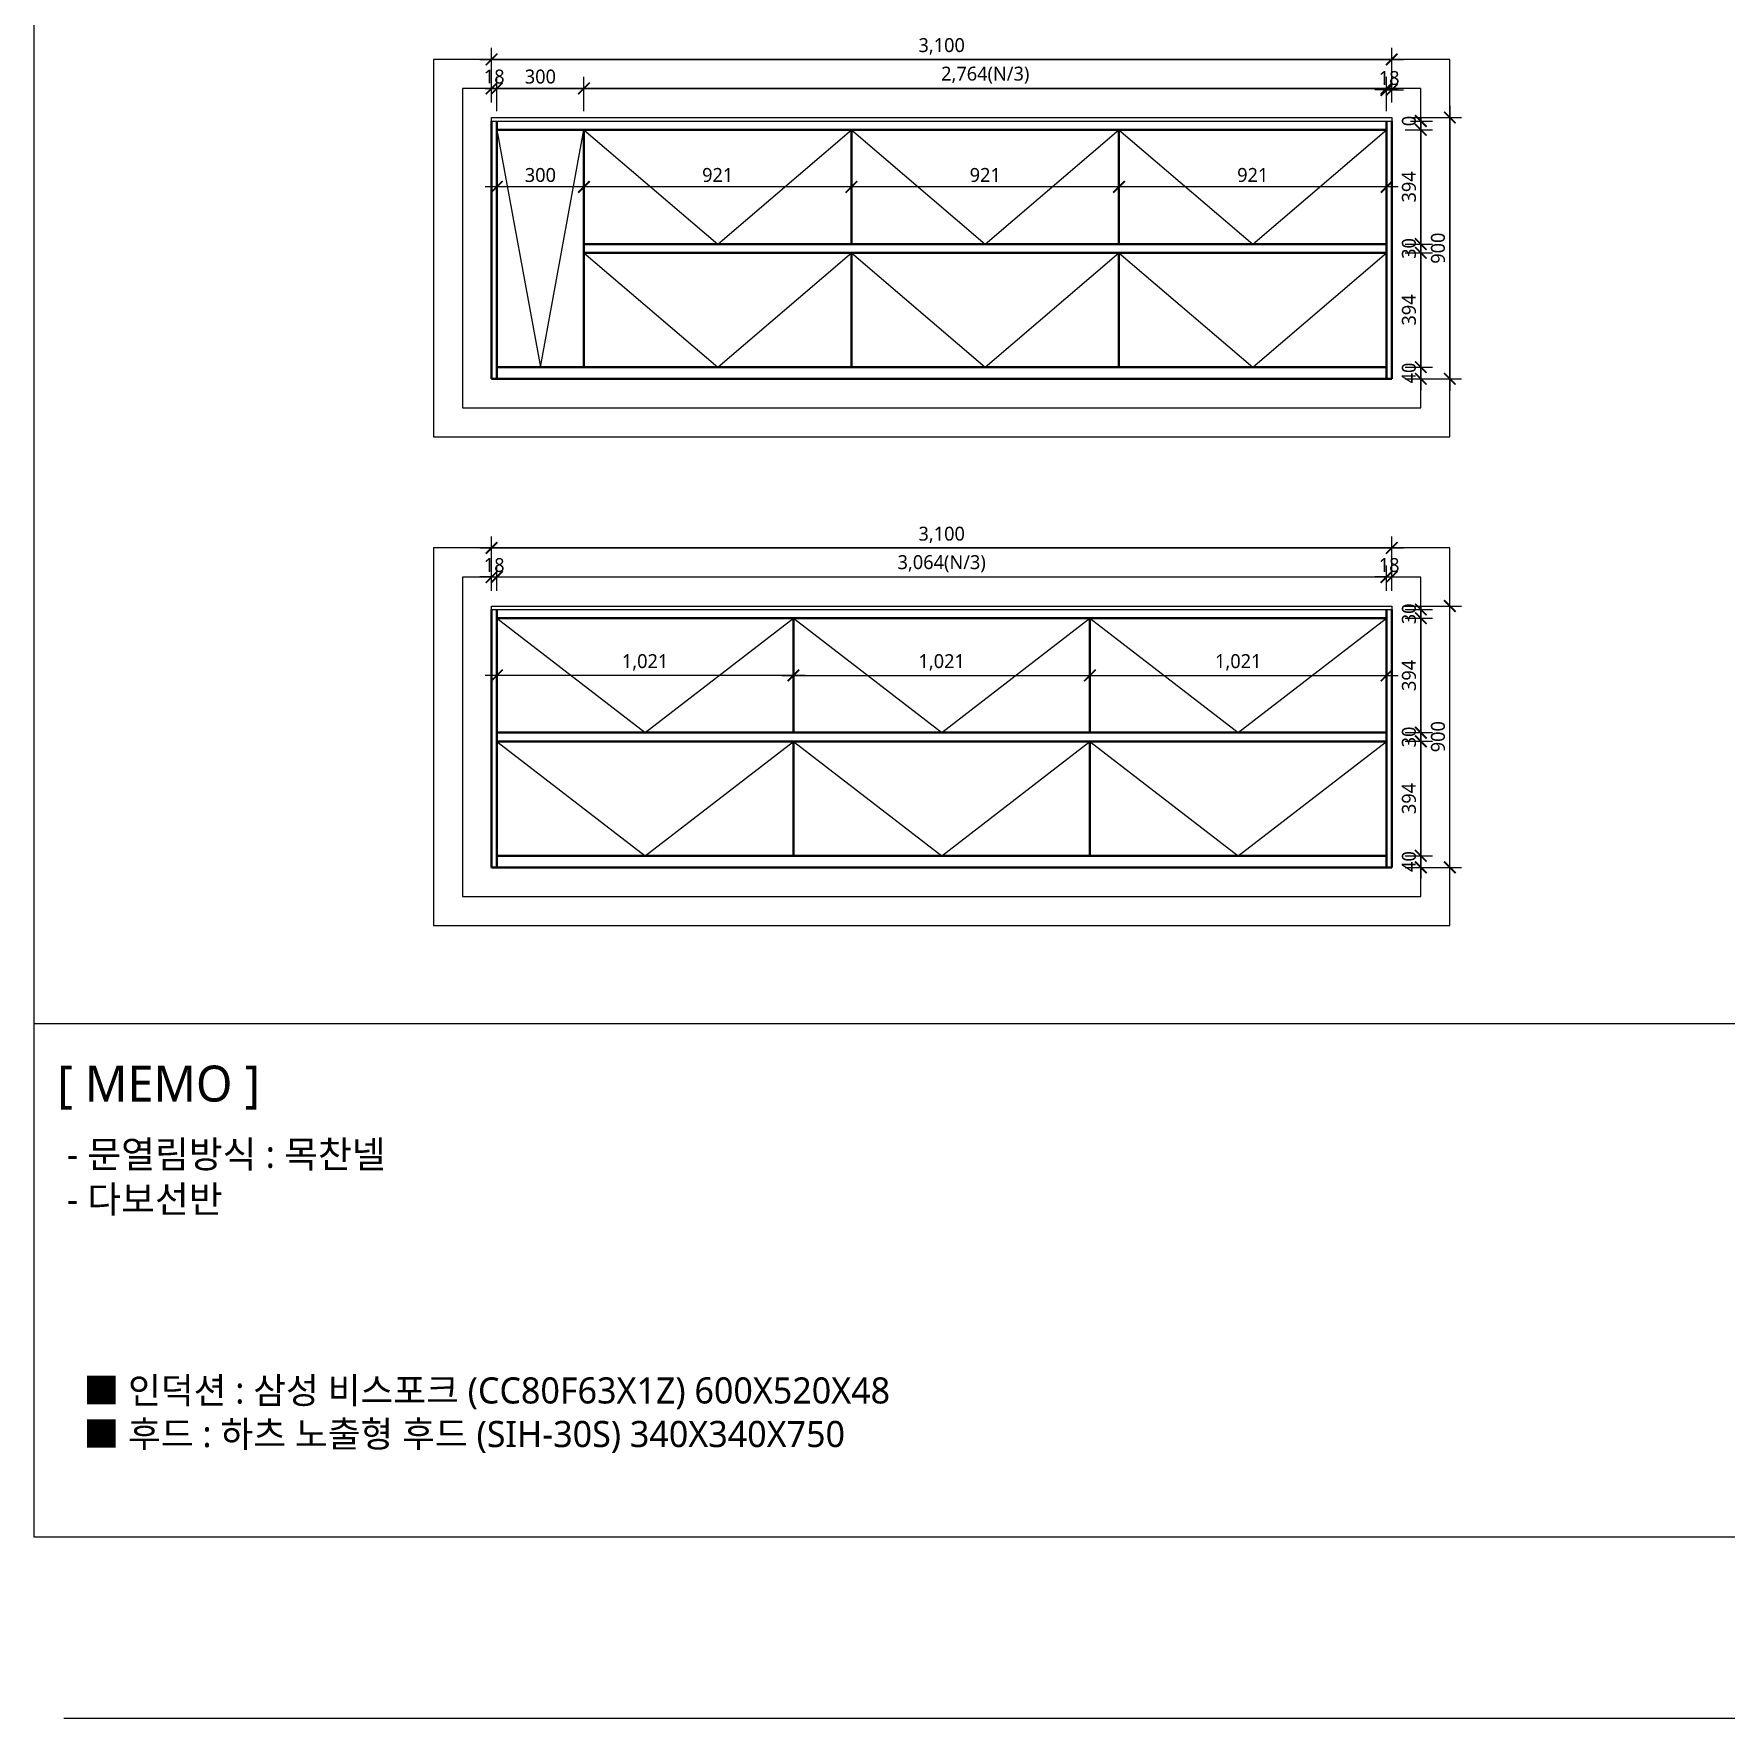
# Model space of a CAD drawing. Header units: millimetres. Extents: x 512 to 764439, y -71 to 559481.
# Drawn here: x 552886 to 558714, y 214692 to 220493 of the extents above; entities that cross this region are included whole.
import ezdxf

# ---------------------------------------------------------------- set-up
doc = ezdxf.new("R2010")
doc.units = ezdxf.units.MM
doc.header["$LTSCALE"] = 50
doc.linetypes.add('CENTER', pattern=[50.8, 31.75, -6.35, 6.35, -6.35])
doc.linetypes.add('DASHDOT', pattern=[1, 0.5, -0.25, 0, -0.25])
for name, color, linetype in [('#CENTER', 1, 'CENTER'), ('#FUR_제작', 6, 'Continuous'), ('#TEXT', 7, 'Continuous'), ('_R_F_WIN', 4, 'Continuous')]:
    doc.layers.add(name, color=color, linetype=linetype)
doc.layers.add('#Fur', color=6, linetype='Continuous', lineweight=40)
doc.styles.add('맑은 고딕', font='malgun.ttf')
doc.styles.add('맑은고딕', font='malgun.ttf')
doc.dimstyles.new('DIM-120', dxfattribs={"dimscale": 120, "dimtxt": 0.6, "dimasz": 0.8, "dimexe": 0.8, "dimexo": 0.8, "dimgap": 0.2, "dimtad": 1, "dimdec": 0, "dimlunit": 6, "dimtxsty": '맑은고딕', "dimblk": 'ARCHTICK', "dimcen": 1, "dimdle": 0.8, "dimclrd": 5, "dimclre": 5, "dimclrt": 4, "dimadec": 0, "dimazin": 0, "dimtfac": 1, "dimtdec": 0, "dimtix": 1, "dimtmove": 2, "dimatfit": 3, "dimldrblk": 'ARCHTICK', "dimfxl": 1, "dimtolj": 1, "dimtzin": 0, "dimarcsym": 0})

# ---------------------------------------------------------------- blocks, each defined once
blk = doc.blocks.new('_ArchTick')
at = {"color": 0, "linetype": 'ByBlock', "const_width": 0.15}
blk.add_lwpolyline([(-0.5, -0.5), (0.5, 0.5)], dxfattribs=at)
blk = doc.blocks.new('*D323')
at = {"color": 5, "lineweight": -2, "transparency": 16777216}
for p, q in [((554462.8, 220304.9), (554422.8, 220304.9)), ((554462.8, 220256.9), (554462.8, 220344.9)), ((554462.8, 220304.9), (554480.8, 220304.9)), ((554480.8, 220256.9), (554480.8, 220344.9)), ((554480.8, 220304.9), (554520.8, 220304.9))]:
    blk.add_line(p, q, dxfattribs=at)
at = {"layer": 'Defpoints', "color": 0, "transparency": 16777216}
for p in [(554480.8, 220304.9), (554462.8, 220192.9), (554480.8, 220192.9)]:
    blk.add_point(p, dxfattribs=at)
at = {"color": 5, "lineweight": -2, "transparency": 16777216, "xscale": 40, "yscale": 40, "zscale": 40}
blk.add_blockref('_ArchTick', (554462.8, 220304.9), dxfattribs=at)
at = {"color": 5, "lineweight": -2, "transparency": 16777216, "xscale": 40, "yscale": 40, "zscale": 40, "rotation": 180}
blk.add_blockref('_ArchTick', (554480.8, 220304.9), dxfattribs=at)
at = {"color": 4, "transparency": 16777216, "insert": (554471.8, 220345.8), "char_height": 48, "attachment_point": 5, "style": '맑은고딕'}
blk.add_mtext('\\A1;18', dxfattribs=at)
blk = doc.blocks.new('*D324')
at = {"color": 5, "lineweight": -2, "transparency": 16777216}
for p, q in [((554740.8, 220304.9), (557584.8, 220304.9)), ((554780.8, 220226.9), (554780.8, 220344.9)), ((557544.8, 220226.9), (557544.8, 220344.9))]:
    blk.add_line(p, q, dxfattribs=at)
at = {"layer": 'Defpoints', "color": 0, "transparency": 16777216}
for p in [(557544.8, 220304.9), (554780.8, 220162.9), (557544.8, 220162.9)]:
    blk.add_point(p, dxfattribs=at)
at = {"color": 5, "lineweight": -2, "transparency": 16777216, "xscale": 40, "yscale": 40, "zscale": 40, "rotation": 180}
blk.add_blockref('_ArchTick', (554780.8, 220304.9), dxfattribs=at)
at = {"color": 5, "lineweight": -2, "transparency": 16777216, "xscale": 40, "yscale": 40, "zscale": 40}
blk.add_blockref('_ArchTick', (557544.8, 220304.9), dxfattribs=at)
at = {"color": 4, "transparency": 16777216, "insert": (556162.8, 220350.8), "char_height": 48, "attachment_point": 5, "style": '맑은고딕'}
blk.add_mtext('\\A1;2,764(N/3)', dxfattribs=at)
blk = doc.blocks.new('*D325')
at = {"color": 5, "lineweight": -2, "transparency": 16777216}
for p, q in [((557544.8, 220299.8), (557504.8, 220299.8)), ((557544.8, 220256.9), (557544.8, 220339.8)), ((557544.8, 220299.8), (557562.8, 220299.8)), ((557562.8, 220256.9), (557562.8, 220339.8)), ((557562.8, 220299.8), (557602.8, 220299.8))]:
    blk.add_line(p, q, dxfattribs=at)
at = {"layer": 'Defpoints', "color": 0, "transparency": 16777216}
for p in [(557562.8, 220299.8), (557544.8, 220192.9), (557562.8, 220192.9)]:
    blk.add_point(p, dxfattribs=at)
at = {"color": 5, "lineweight": -2, "transparency": 16777216, "xscale": 40, "yscale": 40, "zscale": 40}
blk.add_blockref('_ArchTick', (557544.8, 220299.8), dxfattribs=at)
at = {"color": 5, "lineweight": -2, "transparency": 16777216, "xscale": 40, "yscale": 40, "zscale": 40, "rotation": 180}
blk.add_blockref('_ArchTick', (557562.8, 220299.8), dxfattribs=at)
at = {"color": 4, "transparency": 16777216, "insert": (557553.8, 220340.8), "char_height": 48, "attachment_point": 5, "style": '맑은고딕'}
blk.add_mtext('\\A1;18', dxfattribs=at)
blk = doc.blocks.new('*D326')
at = {"color": 5, "lineweight": -2, "transparency": 16777216}
for p, q in [((554462.8, 220268.9), (554462.8, 220444.9)), ((557562.8, 220268.9), (557562.8, 220444.9)), ((554422.8, 220404.9), (557602.8, 220404.9))]:
    blk.add_line(p, q, dxfattribs=at)
at = {"layer": 'Defpoints', "color": 0, "transparency": 16777216}
for p in [(557562.8, 220404.9), (554462.8, 220204.9), (557562.8, 220204.9)]:
    blk.add_point(p, dxfattribs=at)
at = {"color": 5, "lineweight": -2, "transparency": 16777216, "xscale": 40, "yscale": 40, "zscale": 40, "rotation": 180}
blk.add_blockref('_ArchTick', (554462.8, 220404.9), dxfattribs=at)
at = {"color": 5, "lineweight": -2, "transparency": 16777216, "xscale": 40, "yscale": 40, "zscale": 40}
blk.add_blockref('_ArchTick', (557562.8, 220404.9), dxfattribs=at)
at = {"color": 4, "transparency": 16777216, "insert": (556012.8, 220449.9), "char_height": 48, "attachment_point": 5, "style": '맑은고딕'}
blk.add_mtext('\\A1;3,100', dxfattribs=at)
blk = doc.blocks.new('*D327')
at = {"color": 5, "lineweight": -2, "transparency": 16777216}
for p, q in [((557626.8, 220192.9), (557702.8, 220192.9)), ((557626.8, 220192.9), (557702.8, 220192.9)), ((557662.8, 220192.9), (557662.8, 220232.9)), ((557662.8, 220192.9), (557662.8, 220152.9))]:
    blk.add_line(p, q, dxfattribs=at)
at = {"layer": 'Defpoints', "color": 0, "transparency": 16777216}
for p in [(557562.8, 220192.9), (557562.8, 220192.9), (557662.8, 220192.9)]:
    blk.add_point(p, dxfattribs=at)
at = {"color": 5, "lineweight": -2, "transparency": 16777216, "xscale": 40, "yscale": 40, "zscale": 40}
for rotation in [90, 270]:
    blk.add_blockref('_ArchTick', (557662.8, 220192.9), dxfattribs=dict(at, rotation=rotation))
at = {"color": 4, "transparency": 16777216, "insert": (557622, 220192.9), "char_height": 48, "attachment_point": 5, "rotation": 90, "style": '맑은고딕'}
blk.add_mtext('\\A1;0', dxfattribs=at)
blk = doc.blocks.new('*D328')
at = {"color": 5, "lineweight": -2, "transparency": 16777216}
for p, q in [((557662.8, 220202.9), (557662.8, 219728.9)), ((557608.8, 220162.9), (557702.8, 220162.9)), ((557608.8, 219768.9), (557702.8, 219768.9))]:
    blk.add_line(p, q, dxfattribs=at)
at = {"layer": 'Defpoints', "color": 0, "transparency": 16777216}
for p in [(557544.8, 220162.9), (557544.8, 219768.9), (557662.8, 219768.9)]:
    blk.add_point(p, dxfattribs=at)
at = {"color": 5, "lineweight": -2, "transparency": 16777216, "xscale": 40, "yscale": 40, "zscale": 40}
for p, rotation in [((557662.8, 220162.9), 90), ((557662.8, 219768.9), 270)]:
    blk.add_blockref('_ArchTick', p, dxfattribs=dict(at, rotation=rotation))
at = {"color": 4, "transparency": 16777216, "insert": (557622, 219965.9), "char_height": 48, "attachment_point": 5, "rotation": 90, "style": '맑은고딕'}
blk.add_mtext('\\A1;394', dxfattribs=at)
blk = doc.blocks.new('*D329')
at = {"color": 5, "lineweight": -2, "transparency": 16777216}
for p, q in [((557662.8, 219768.9), (557662.8, 219808.9)), ((557608.8, 219768.9), (557702.8, 219768.9)), ((557608.8, 219738.9), (557702.8, 219738.9)), ((557662.8, 219768.9), (557662.8, 219738.9)), ((557662.8, 219738.9), (557662.8, 219698.9))]:
    blk.add_line(p, q, dxfattribs=at)
at = {"layer": 'Defpoints', "color": 0, "transparency": 16777216}
for p in [(557544.8, 219768.9), (557544.8, 219738.9), (557662.8, 219738.9)]:
    blk.add_point(p, dxfattribs=at)
at = {"color": 5, "lineweight": -2, "transparency": 16777216, "xscale": 40, "yscale": 40, "zscale": 40}
for p, rotation in [((557662.8, 219768.9), 270), ((557662.8, 219738.9), 90)]:
    blk.add_blockref('_ArchTick', p, dxfattribs=dict(at, rotation=rotation))
at = {"color": 4, "transparency": 16777216, "insert": (557622, 219753.9), "char_height": 48, "attachment_point": 5, "rotation": 90, "style": '맑은고딕'}
blk.add_mtext('\\A1;30', dxfattribs=at)
blk = doc.blocks.new('*D330')
at = {"color": 5, "lineweight": -2, "transparency": 16777216}
for p, q in [((557662.8, 219778.9), (557662.8, 219304.9)), ((557608.8, 219738.9), (557702.8, 219738.9)), ((557608.8, 219344.9), (557702.8, 219344.9))]:
    blk.add_line(p, q, dxfattribs=at)
at = {"layer": 'Defpoints', "color": 0, "transparency": 16777216}
for p in [(557544.8, 219738.9), (557544.8, 219344.9), (557662.8, 219344.9)]:
    blk.add_point(p, dxfattribs=at)
at = {"color": 5, "lineweight": -2, "transparency": 16777216, "xscale": 40, "yscale": 40, "zscale": 40}
for p, rotation in [((557662.8, 219738.9), 90), ((557662.8, 219344.9), 270)]:
    blk.add_blockref('_ArchTick', p, dxfattribs=dict(at, rotation=rotation))
at = {"color": 4, "transparency": 16777216, "insert": (557622, 219541.9), "char_height": 48, "attachment_point": 5, "rotation": 90, "style": '맑은고딕'}
blk.add_mtext('\\A1;394', dxfattribs=at)
blk = doc.blocks.new('*D331')
at = {"color": 5, "lineweight": -2, "transparency": 16777216}
for p, q in [((557662.8, 219344.9), (557662.8, 219384.9)), ((557608.8, 219344.9), (557702.8, 219344.9)), ((557662.8, 219344.9), (557662.8, 219304.9)), ((557608.8, 219304.9), (557702.8, 219304.9)), ((557662.8, 219304.9), (557662.8, 219264.9))]:
    blk.add_line(p, q, dxfattribs=at)
at = {"layer": 'Defpoints', "color": 0, "transparency": 16777216}
for p in [(557544.8, 219344.9), (557544.8, 219304.9), (557662.8, 219304.9)]:
    blk.add_point(p, dxfattribs=at)
at = {"color": 5, "lineweight": -2, "transparency": 16777216, "xscale": 40, "yscale": 40, "zscale": 40}
for p, rotation in [((557662.8, 219344.9), 270), ((557662.8, 219304.9), 90)]:
    blk.add_blockref('_ArchTick', p, dxfattribs=dict(at, rotation=rotation))
at = {"color": 4, "transparency": 16777216, "insert": (557622, 219324.9), "char_height": 48, "attachment_point": 5, "rotation": 90, "style": '맑은고딕'}
blk.add_mtext('\\A1;40', dxfattribs=at)
blk = doc.blocks.new('*D332')
at = {"color": 5, "lineweight": -2, "transparency": 16777216}
for p, q in [((557762.8, 220244.9), (557762.8, 219264.9)), ((557626.8, 220204.9), (557802.8, 220204.9)), ((557626.8, 219304.9), (557802.8, 219304.9))]:
    blk.add_line(p, q, dxfattribs=at)
at = {"layer": 'Defpoints', "color": 0, "transparency": 16777216}
for p in [(557562.8, 220204.9), (557562.8, 219304.9), (557762.8, 219304.9)]:
    blk.add_point(p, dxfattribs=at)
at = {"color": 5, "lineweight": -2, "transparency": 16777216, "xscale": 40, "yscale": 40, "zscale": 40}
for p, rotation in [((557762.8, 220204.9), 90), ((557762.8, 219304.9), 270)]:
    blk.add_blockref('_ArchTick', p, dxfattribs=dict(at, rotation=rotation))
at = {"color": 4, "transparency": 16777216, "insert": (557722, 219754.9), "char_height": 48, "attachment_point": 5, "rotation": 90, "style": '맑은고딕'}
blk.add_mtext('\\A1;900', dxfattribs=at)
blk = doc.blocks.new('*D333')
at = {"color": 5, "lineweight": -2, "transparency": 16777216}
for p, q in [((554780.8, 220029.9), (554780.8, 220005.9)), ((555702.1, 220029.9), (555702.1, 220005.9)), ((555742.1, 219965.9), (554740.8, 219965.9))]:
    blk.add_line(p, q, dxfattribs=at)
at = {"layer": 'Defpoints', "color": 0, "transparency": 16777216}
for p in [(554780.8, 219965.9), (554780.8, 219965.9), (555702.1, 219965.9)]:
    blk.add_point(p, dxfattribs=at)
at = {"color": 5, "lineweight": -2, "transparency": 16777216, "xscale": 40, "yscale": 40, "zscale": 40, "rotation": 180}
blk.add_blockref('_ArchTick', (554780.8, 219965.9), dxfattribs=at)
at = {"color": 5, "lineweight": -2, "transparency": 16777216, "xscale": 40, "yscale": 40, "zscale": 40}
blk.add_blockref('_ArchTick', (555702.1, 219965.9), dxfattribs=at)
at = {"color": 4, "transparency": 16777216, "insert": (555241.4, 220006.8), "char_height": 48, "attachment_point": 5, "style": '맑은고딕'}
blk.add_mtext('\\A1;921', dxfattribs=at)
blk = doc.blocks.new('*D334')
at = {"color": 5, "lineweight": -2, "transparency": 16777216}
for p, q in [((555702.1, 220029.9), (555702.1, 220005.9)), ((556623.4, 220029.9), (556623.4, 220005.9)), ((556663.4, 219965.9), (555662.1, 219965.9))]:
    blk.add_line(p, q, dxfattribs=at)
at = {"layer": 'Defpoints', "color": 0, "transparency": 16777216}
for p in [(555702.1, 219965.9), (555702.1, 219965.9), (556623.4, 219965.9)]:
    blk.add_point(p, dxfattribs=at)
at = {"color": 5, "lineweight": -2, "transparency": 16777216, "xscale": 40, "yscale": 40, "zscale": 40, "rotation": 180}
blk.add_blockref('_ArchTick', (555702.1, 219965.9), dxfattribs=at)
at = {"color": 5, "lineweight": -2, "transparency": 16777216, "xscale": 40, "yscale": 40, "zscale": 40}
blk.add_blockref('_ArchTick', (556623.4, 219965.9), dxfattribs=at)
at = {"color": 4, "transparency": 16777216, "insert": (556162.8, 220006.8), "char_height": 48, "attachment_point": 5, "style": '맑은고딕'}
blk.add_mtext('\\A1;921', dxfattribs=at)
blk = doc.blocks.new('*D335')
at = {"color": 5, "lineweight": -2, "transparency": 16777216}
for p, q in [((556623.4, 220029.9), (556623.4, 220005.9)), ((557544.8, 220029.9), (557544.8, 220005.9)), ((557584.8, 219965.9), (556583.4, 219965.9))]:
    blk.add_line(p, q, dxfattribs=at)
at = {"layer": 'Defpoints', "color": 0, "transparency": 16777216}
for p in [(556623.4, 219965.9), (556623.4, 219965.9), (557544.8, 219965.9)]:
    blk.add_point(p, dxfattribs=at)
at = {"color": 5, "lineweight": -2, "transparency": 16777216, "xscale": 40, "yscale": 40, "zscale": 40, "rotation": 180}
blk.add_blockref('_ArchTick', (556623.4, 219965.9), dxfattribs=at)
at = {"color": 5, "lineweight": -2, "transparency": 16777216, "xscale": 40, "yscale": 40, "zscale": 40}
blk.add_blockref('_ArchTick', (557544.8, 219965.9), dxfattribs=at)
at = {"color": 4, "transparency": 16777216, "insert": (557084.1, 220006.8), "char_height": 48, "attachment_point": 5, "style": '맑은고딕'}
blk.add_mtext('\\A1;921', dxfattribs=at)
blk = doc.blocks.new('*D336')
at = {"color": 5, "lineweight": -2, "transparency": 16777216}
for p, q in [((554440.8, 220304.9), (554820.8, 220304.9)), ((554480.8, 220226.9), (554480.8, 220344.9)), ((554780.8, 220226.9), (554780.8, 220344.9))]:
    blk.add_line(p, q, dxfattribs=at)
at = {"layer": 'Defpoints', "color": 0, "transparency": 16777216}
for p in [(554780.8, 220304.9), (554480.8, 220162.9), (554780.8, 220162.9)]:
    blk.add_point(p, dxfattribs=at)
at = {"color": 5, "lineweight": -2, "transparency": 16777216, "xscale": 40, "yscale": 40, "zscale": 40, "rotation": 180}
blk.add_blockref('_ArchTick', (554480.8, 220304.9), dxfattribs=at)
at = {"color": 5, "lineweight": -2, "transparency": 16777216, "xscale": 40, "yscale": 40, "zscale": 40}
blk.add_blockref('_ArchTick', (554780.8, 220304.9), dxfattribs=at)
at = {"color": 4, "transparency": 16777216, "insert": (554630.8, 220345.7), "char_height": 48, "attachment_point": 5, "style": '맑은고딕'}
blk.add_mtext('\\A1;300', dxfattribs=at)
blk = doc.blocks.new('*D337')
at = {"color": 5, "lineweight": -2, "transparency": 16777216}
for p, q in [((554480.8, 220029.9), (554480.8, 220005.9)), ((554780.8, 220029.9), (554780.8, 220005.9)), ((554820.8, 219965.9), (554440.8, 219965.9))]:
    blk.add_line(p, q, dxfattribs=at)
at = {"layer": 'Defpoints', "color": 0, "transparency": 16777216}
for p in [(554480.8, 219965.9), (554480.8, 219965.9), (554780.8, 219965.9)]:
    blk.add_point(p, dxfattribs=at)
at = {"color": 5, "lineweight": -2, "transparency": 16777216, "xscale": 40, "yscale": 40, "zscale": 40, "rotation": 180}
blk.add_blockref('_ArchTick', (554480.8, 219965.9), dxfattribs=at)
at = {"color": 5, "lineweight": -2, "transparency": 16777216, "xscale": 40, "yscale": 40, "zscale": 40}
blk.add_blockref('_ArchTick', (554780.8, 219965.9), dxfattribs=at)
at = {"color": 4, "transparency": 16777216, "insert": (554630.8, 220006.7), "char_height": 48, "attachment_point": 5, "style": '맑은고딕'}
blk.add_mtext('\\A1;300', dxfattribs=at)
blk = doc.blocks.new('*D338')
at = {"color": 5, "lineweight": -2, "transparency": 16777216}
for p, q in [((554462.8, 218622.4), (554422.8, 218622.4)), ((554462.8, 218574.4), (554462.8, 218662.4)), ((554462.8, 218622.4), (554480.8, 218622.4)), ((554480.8, 218574.4), (554480.8, 218662.4)), ((554480.8, 218622.4), (554520.8, 218622.4))]:
    blk.add_line(p, q, dxfattribs=at)
at = {"layer": 'Defpoints', "color": 0, "transparency": 16777216}
for p in [(554480.8, 218622.4), (554462.8, 218510.4), (554480.8, 218510.4)]:
    blk.add_point(p, dxfattribs=at)
at = {"color": 5, "lineweight": -2, "transparency": 16777216, "xscale": 40, "yscale": 40, "zscale": 40}
blk.add_blockref('_ArchTick', (554462.8, 218622.4), dxfattribs=at)
at = {"color": 5, "lineweight": -2, "transparency": 16777216, "xscale": 40, "yscale": 40, "zscale": 40, "rotation": 180}
blk.add_blockref('_ArchTick', (554480.8, 218622.4), dxfattribs=at)
at = {"color": 4, "transparency": 16777216, "insert": (554471.8, 218663.3), "char_height": 48, "attachment_point": 5, "style": '맑은고딕'}
blk.add_mtext('\\A1;18', dxfattribs=at)
blk = doc.blocks.new('*D339')
at = {"color": 5, "lineweight": -2, "transparency": 16777216}
for p, q in [((554440.8, 218622.4), (557584.8, 218622.4)), ((554480.8, 218574.4), (554480.8, 218662.4)), ((557544.8, 218574.4), (557544.8, 218662.4))]:
    blk.add_line(p, q, dxfattribs=at)
at = {"layer": 'Defpoints', "color": 0, "transparency": 16777216}
for p in [(557544.8, 218622.4), (554480.8, 218510.4), (557544.8, 218510.4)]:
    blk.add_point(p, dxfattribs=at)
at = {"color": 5, "lineweight": -2, "transparency": 16777216, "xscale": 40, "yscale": 40, "zscale": 40, "rotation": 180}
blk.add_blockref('_ArchTick', (554480.8, 218622.4), dxfattribs=at)
at = {"color": 5, "lineweight": -2, "transparency": 16777216, "xscale": 40, "yscale": 40, "zscale": 40}
blk.add_blockref('_ArchTick', (557544.8, 218622.4), dxfattribs=at)
at = {"color": 4, "transparency": 16777216, "insert": (556012.8, 218668.2), "char_height": 48, "attachment_point": 5, "style": '맑은고딕'}
blk.add_mtext('\\A1;3,064(N/3)', dxfattribs=at)
blk = doc.blocks.new('*D340')
at = {"color": 5, "lineweight": -2, "transparency": 16777216}
for p, q in [((557544.8, 218622.4), (557504.8, 218622.4)), ((557544.8, 218574.4), (557544.8, 218662.4)), ((557544.8, 218622.4), (557562.8, 218622.4)), ((557562.8, 218574.4), (557562.8, 218662.4)), ((557562.8, 218622.4), (557602.8, 218622.4))]:
    blk.add_line(p, q, dxfattribs=at)
at = {"layer": 'Defpoints', "color": 0, "transparency": 16777216}
for p in [(557562.8, 218622.4), (557544.8, 218510.4), (557562.8, 218510.4)]:
    blk.add_point(p, dxfattribs=at)
at = {"color": 5, "lineweight": -2, "transparency": 16777216, "xscale": 40, "yscale": 40, "zscale": 40}
blk.add_blockref('_ArchTick', (557544.8, 218622.4), dxfattribs=at)
at = {"color": 5, "lineweight": -2, "transparency": 16777216, "xscale": 40, "yscale": 40, "zscale": 40, "rotation": 180}
blk.add_blockref('_ArchTick', (557562.8, 218622.4), dxfattribs=at)
at = {"color": 4, "transparency": 16777216, "insert": (557553.8, 218663.3), "char_height": 48, "attachment_point": 5, "style": '맑은고딕'}
blk.add_mtext('\\A1;18', dxfattribs=at)
blk = doc.blocks.new('*D341')
at = {"color": 5, "lineweight": -2, "transparency": 16777216}
for p, q in [((557608.8, 218510.4), (557702.8, 218510.4)), ((557662.8, 218510.4), (557662.8, 218550.4)), ((557662.8, 218510.4), (557662.8, 218480.4)), ((557608.8, 218480.4), (557702.8, 218480.4)), ((557662.8, 218480.4), (557662.8, 218440.4))]:
    blk.add_line(p, q, dxfattribs=at)
at = {"layer": 'Defpoints', "color": 0, "transparency": 16777216}
for p in [(557544.8, 218510.4), (557544.8, 218480.4), (557662.8, 218480.4)]:
    blk.add_point(p, dxfattribs=at)
at = {"color": 5, "lineweight": -2, "transparency": 16777216, "xscale": 40, "yscale": 40, "zscale": 40}
for p, rotation in [((557662.8, 218510.4), 270), ((557662.8, 218480.4), 90)]:
    blk.add_blockref('_ArchTick', p, dxfattribs=dict(at, rotation=rotation))
at = {"color": 4, "transparency": 16777216, "insert": (557622, 218495.4), "char_height": 48, "attachment_point": 5, "rotation": 90, "style": '맑은고딕'}
blk.add_mtext('\\A1;30', dxfattribs=at)
blk = doc.blocks.new('*D342')
at = {"color": 5, "lineweight": -2, "transparency": 16777216}
for p, q in [((557662.8, 217662.4), (557662.8, 217702.4)), ((557608.8, 217662.4), (557702.8, 217662.4)), ((557608.8, 217622.4), (557702.8, 217622.4)), ((557662.8, 217662.4), (557662.8, 217622.4)), ((557662.8, 217622.4), (557662.8, 217582.4))]:
    blk.add_line(p, q, dxfattribs=at)
at = {"layer": 'Defpoints', "color": 0, "transparency": 16777216}
for p in [(557544.8, 217662.4), (557544.8, 217622.4), (557662.8, 217622.4)]:
    blk.add_point(p, dxfattribs=at)
at = {"color": 5, "lineweight": -2, "transparency": 16777216, "xscale": 40, "yscale": 40, "zscale": 40}
for p, rotation in [((557662.8, 217662.4), 270), ((557662.8, 217622.4), 90)]:
    blk.add_blockref('_ArchTick', p, dxfattribs=dict(at, rotation=rotation))
at = {"color": 4, "transparency": 16777216, "insert": (557622, 217642.4), "char_height": 48, "attachment_point": 5, "rotation": 90, "style": '맑은고딕'}
blk.add_mtext('\\A1;40', dxfattribs=at)
blk = doc.blocks.new('*D343')
at = {"color": 5, "lineweight": -2, "transparency": 16777216}
for p, q in [((557762.8, 217582.4), (557762.8, 218562.4)), ((557608.8, 218522.4), (557802.8, 218522.4)), ((557608.8, 217622.4), (557802.8, 217622.4))]:
    blk.add_line(p, q, dxfattribs=at)
at = {"layer": 'Defpoints', "color": 0, "transparency": 16777216}
for p in [(557544.8, 218522.4), (557762.8, 218522.4), (557544.8, 217622.4)]:
    blk.add_point(p, dxfattribs=at)
at = {"color": 5, "lineweight": -2, "transparency": 16777216, "xscale": 40, "yscale": 40, "zscale": 40}
for p, rotation in [((557762.8, 218522.4), 90), ((557762.8, 217622.4), 270)]:
    blk.add_blockref('_ArchTick', p, dxfattribs=dict(at, rotation=rotation))
at = {"color": 4, "transparency": 16777216, "insert": (557722, 218072.4), "char_height": 48, "attachment_point": 5, "rotation": 90, "style": '맑은고딕'}
blk.add_mtext('\\A1;900', dxfattribs=at)
blk = doc.blocks.new('*D344')
at = {"color": 5, "lineweight": -2, "transparency": 16777216}
for p, q in [((554462.8, 218586.4), (554462.8, 218762.4)), ((557562.8, 218586.4), (557562.8, 218762.4)), ((554422.8, 218722.4), (557602.8, 218722.4))]:
    blk.add_line(p, q, dxfattribs=at)
at = {"layer": 'Defpoints', "color": 0, "transparency": 16777216}
for p in [(557562.8, 218722.4), (554462.8, 218522.4), (557562.8, 218522.4)]:
    blk.add_point(p, dxfattribs=at)
at = {"color": 5, "lineweight": -2, "transparency": 16777216, "xscale": 40, "yscale": 40, "zscale": 40, "rotation": 180}
blk.add_blockref('_ArchTick', (554462.8, 218722.4), dxfattribs=at)
at = {"color": 5, "lineweight": -2, "transparency": 16777216, "xscale": 40, "yscale": 40, "zscale": 40}
blk.add_blockref('_ArchTick', (557562.8, 218722.4), dxfattribs=at)
at = {"color": 4, "transparency": 16777216, "insert": (556012.8, 218767.3), "char_height": 48, "attachment_point": 5, "style": '맑은고딕'}
blk.add_mtext('\\A1;3,100', dxfattribs=at)
blk = doc.blocks.new('*D360')
at = {"color": 5, "lineweight": -2, "transparency": 16777216}
for p, q in [((557662.8, 218520.4), (557662.8, 218046.4)), ((557608.8, 218480.4), (557702.8, 218480.4)), ((557608.8, 218086.4), (557702.8, 218086.4))]:
    blk.add_line(p, q, dxfattribs=at)
at = {"layer": 'Defpoints', "color": 0, "transparency": 16777216}
for p in [(557544.8, 218480.4), (557544.8, 218086.4), (557662.8, 218086.4)]:
    blk.add_point(p, dxfattribs=at)
at = {"color": 5, "lineweight": -2, "transparency": 16777216, "xscale": 40, "yscale": 40, "zscale": 40}
for p, rotation in [((557662.8, 218480.4), 90), ((557662.8, 218086.4), 270)]:
    blk.add_blockref('_ArchTick', p, dxfattribs=dict(at, rotation=rotation))
at = {"color": 4, "transparency": 16777216, "insert": (557622, 218283.4), "char_height": 48, "attachment_point": 5, "rotation": 90, "style": '맑은고딕'}
blk.add_mtext('\\A1;394', dxfattribs=at)
blk = doc.blocks.new('*D361')
at = {"color": 5, "lineweight": -2, "transparency": 16777216}
for p, q in [((557608.8, 218086.4), (557702.8, 218086.4)), ((557662.8, 218086.4), (557662.8, 218126.4)), ((557662.8, 218086.4), (557662.8, 218056.4)), ((557608.8, 218056.4), (557702.8, 218056.4)), ((557662.8, 218056.4), (557662.8, 218016.4))]:
    blk.add_line(p, q, dxfattribs=at)
at = {"layer": 'Defpoints', "color": 0, "transparency": 16777216}
for p in [(557544.8, 218086.4), (557544.8, 218056.4), (557662.8, 218056.4)]:
    blk.add_point(p, dxfattribs=at)
at = {"color": 5, "lineweight": -2, "transparency": 16777216, "xscale": 40, "yscale": 40, "zscale": 40}
for p, rotation in [((557662.8, 218086.4), 270), ((557662.8, 218056.4), 90)]:
    blk.add_blockref('_ArchTick', p, dxfattribs=dict(at, rotation=rotation))
at = {"color": 4, "transparency": 16777216, "insert": (557622, 218071.4), "char_height": 48, "attachment_point": 5, "rotation": 90, "style": '맑은고딕'}
blk.add_mtext('\\A1;30', dxfattribs=at)
blk = doc.blocks.new('*D148')
at = {"color": 5, "lineweight": -2, "transparency": 16777216}
for p, q in [((557662.8, 218096.4), (557662.8, 217622.4)), ((557608.8, 218056.4), (557702.8, 218056.4)), ((557608.8, 217662.4), (557702.8, 217662.4))]:
    blk.add_line(p, q, dxfattribs=at)
at = {"layer": 'Defpoints', "color": 0, "transparency": 16777216}
for p in [(557544.8, 218056.4), (557544.8, 217662.4), (557662.8, 217662.4)]:
    blk.add_point(p, dxfattribs=at)
at = {"color": 5, "lineweight": -2, "transparency": 16777216, "xscale": 40, "yscale": 40, "zscale": 40}
for p, rotation in [((557662.8, 218056.4), 90), ((557662.8, 217662.4), 270)]:
    blk.add_blockref('_ArchTick', p, dxfattribs=dict(at, rotation=rotation))
at = {"color": 4, "transparency": 16777216, "insert": (557622, 217859.4), "char_height": 48, "attachment_point": 5, "rotation": 90, "style": '맑은고딕'}
blk.add_mtext('\\A1;394', dxfattribs=at)
blk = doc.blocks.new('*D362')
at = {"color": 5, "lineweight": -2, "transparency": 16777216}
for p, q in [((554480.8, 218347.4), (554480.8, 218323.4)), ((555502.1, 218347.4), (555502.1, 218323.4)), ((555542.1, 218283.4), (554440.8, 218283.4))]:
    blk.add_line(p, q, dxfattribs=at)
at = {"layer": 'Defpoints', "color": 0, "transparency": 16777216}
for p in [(554480.8, 218283.4), (554480.8, 218283.4), (555502.1, 218283.4)]:
    blk.add_point(p, dxfattribs=at)
at = {"color": 5, "lineweight": -2, "transparency": 16777216, "xscale": 40, "yscale": 40, "zscale": 40, "rotation": 180}
blk.add_blockref('_ArchTick', (554480.8, 218283.4), dxfattribs=at)
at = {"color": 5, "lineweight": -2, "transparency": 16777216, "xscale": 40, "yscale": 40, "zscale": 40}
blk.add_blockref('_ArchTick', (555502.1, 218283.4), dxfattribs=at)
at = {"color": 4, "transparency": 16777216, "insert": (554991.4, 218328.3), "char_height": 48, "attachment_point": 5, "style": '맑은고딕'}
blk.add_mtext('\\A1;1,021', dxfattribs=at)
blk = doc.blocks.new('*D363')
at = {"color": 5, "lineweight": -2, "transparency": 16777216}
for p, q in [((555502.1, 218347.4), (555502.1, 218323.4)), ((556523.4, 218347.4), (556523.4, 218323.4)), ((555462.1, 218283.4), (556563.4, 218283.4))]:
    blk.add_line(p, q, dxfattribs=at)
at = {"layer": 'Defpoints', "color": 0, "transparency": 16777216}
for p in [(555502.1, 218283.4), (556523.4, 218283.4), (556523.4, 218283.4)]:
    blk.add_point(p, dxfattribs=at)
at = {"color": 5, "lineweight": -2, "transparency": 16777216, "xscale": 40, "yscale": 40, "zscale": 40, "rotation": 180}
blk.add_blockref('_ArchTick', (555502.1, 218283.4), dxfattribs=at)
at = {"color": 5, "lineweight": -2, "transparency": 16777216, "xscale": 40, "yscale": 40, "zscale": 40}
blk.add_blockref('_ArchTick', (556523.4, 218283.4), dxfattribs=at)
at = {"color": 4, "transparency": 16777216, "insert": (556012.8, 218328.3), "char_height": 48, "attachment_point": 5, "style": '맑은고딕'}
blk.add_mtext('\\A1;1,021', dxfattribs=at)
blk = doc.blocks.new('*D364')
at = {"color": 5, "lineweight": -2, "transparency": 16777216}
for p, q in [((556523.4, 218347.4), (556523.4, 218323.4)), ((557544.8, 218347.4), (557544.8, 218323.4)), ((556483.4, 218283.4), (557584.8, 218283.4))]:
    blk.add_line(p, q, dxfattribs=at)
at = {"layer": 'Defpoints', "color": 0, "transparency": 16777216}
for p in [(556523.4, 218283.4), (557544.8, 218283.4), (557544.8, 218283.4)]:
    blk.add_point(p, dxfattribs=at)
at = {"color": 5, "lineweight": -2, "transparency": 16777216, "xscale": 40, "yscale": 40, "zscale": 40, "rotation": 180}
blk.add_blockref('_ArchTick', (556523.4, 218283.4), dxfattribs=at)
at = {"color": 5, "lineweight": -2, "transparency": 16777216, "xscale": 40, "yscale": 40, "zscale": 40}
blk.add_blockref('_ArchTick', (557544.8, 218283.4), dxfattribs=at)
at = {"color": 4, "transparency": 16777216, "insert": (557034.1, 218328.3), "char_height": 48, "attachment_point": 5, "style": '맑은고딕'}
blk.add_mtext('\\A1;1,021', dxfattribs=at)

msp = doc.modelspace()

# ---------------------------------------------------------------- linework, layer by layer
at = {"layer": '#CENTER', "linetype": 'DASHDOT', "ltscale": 50}
for p, q in [((554480.75631306, 220162.91736765), (554630.75631306, 219344.91339653)), ((554630.75631306, 219344.91339653), (554780.75631306, 220162.91736765)), ((554780.75631306, 220162.91736765), (555241.42297973, 219768.91538209)), ((555241.42297973, 219768.91538209), (555702.08964639, 220162.91736765)), ((555702.08964639, 220162.91736765), (556162.75631306, 219768.91538209)), ((556162.75631306, 219768.91538209), (556623.42297973, 220162.91736765)), ((556623.42297973, 220162.91736765), (557084.08964639, 219768.91538209)), ((557084.08964639, 219768.91538209), (557544.75631306, 220162.91736765)), ((554780.75631306, 219738.91538209), (555241.42297973, 219344.91339653)), ((555241.42297973, 219344.91339653), (555702.08964639, 219738.91538209)), ((555702.08964639, 219738.91538209), (556162.75631306, 219344.91339652)), ((556162.75631306, 219344.91339652), (556623.42297973, 219738.91538209)), ((556623.42297973, 219738.91538209), (557084.08964639, 219344.91339652)), ((557084.08964639, 219344.91339652), (557544.75631306, 219738.91538209)), ((554480.75631306, 218480.37411716), (554991.42297973, 218086.3721316)), ((554991.42297973, 218086.3721316), (555502.08964639, 218480.37411716)), ((555502.08964639, 218480.37411716), (556012.75631306, 218086.3721316)), ((556012.75631306, 218086.3721316), (556523.42297973, 218480.37411716)), ((556523.42297973, 218480.37411716), (557034.08964639, 218086.3721316)), ((557034.08964639, 218086.3721316), (557544.75631306, 218480.37411716)), ((554480.75631306, 218056.3721316), (554991.42297973, 217662.37014604)), ((554991.42297973, 217662.37014604), (555502.08964639, 218056.3721316)), ((555502.08964639, 218056.3721316), (556012.75631306, 217662.37014604)), ((556012.75631306, 217662.37014604), (556523.42297973, 218056.3721316)), ((556523.42297973, 218056.3721316), (557034.08964639, 217662.37014604)), ((557034.08964639, 217662.37014604), (557544.75631306, 218056.3721316))]:
    msp.add_line(p, q, dxfattribs=at)
at = {"layer": '#Fur', "ltscale": 2}
for p, q in [((554462.75631306, 219304.91736765), (554462.75631306, 220192.91736765)), ((554480.75631306, 219304.91736765), (554480.75631306, 220192.91736765)), ((557544.75631306, 220192.91736765), (557544.75631306, 219304.91736765)), ((557562.75631306, 220192.91736765), (557562.75631306, 219304.91736765)), ((554480.75631306, 220162.91736765), (557544.75631306, 220162.91736765)), ((554780.75631306, 219344.91339653), (554780.75631306, 220162.91736765)), ((555702.08964639, 220162.91736765), (555702.08964639, 219768.91538209)), ((556623.42297973, 220162.91736765), (556623.42297973, 219768.91538209)), ((554780.75631306, 219768.91538209), (557544.75631306, 219768.91538209)), ((554780.75631306, 219738.91538209), (557544.75631306, 219738.91538209)), ((555702.08964639, 219738.91538209), (555702.08964639, 219344.91339653)), ((556623.42297973, 219738.91538209), (556623.42297973, 219344.91339653)), ((557544.75631306, 219344.91339653), (554480.75631306, 219344.91339653)), ((557563.31993926, 219344.91339653), (557562.75631306, 219344.91339653)), ((557562.75631306, 219304.91736765), (554462.75631306, 219304.91736765)), ((554462.75631306, 217622.37411716), (554462.75631306, 218510.37411716)), ((554480.75631306, 217622.37411716), (554480.75631306, 218510.37411716)), ((557544.75631306, 218510.37411716), (557544.75631306, 217622.37411716)), ((557562.75631306, 218510.37411716), (557562.75631306, 217622.37411716)), ((554480.75631306, 218480.37411716), (557544.75631306, 218480.37411716)), ((555502.08964639, 218480.37411716), (555502.08964639, 218086.3721316)), ((556523.42297973, 218480.37411716), (556523.42297973, 218086.3721316)), ((557544.75631306, 218086.3721316), (554480.75631306, 218086.3721316)), ((557544.75631306, 218056.3721316), (554480.75631306, 218056.3721316)), ((555502.08964639, 218056.3721316), (555502.08964639, 217662.37014604)), ((556523.42297973, 218056.3721316), (556523.42297973, 217662.37014604)), ((557562.75631306, 217622.37411716), (554462.75631306, 217622.37411716)), ((557544.75631306, 217662.37014604), (554480.75631306, 217662.37014604)), ((557563.31993926, 217662.37014604), (557562.75631306, 217662.37014604))]:
    msp.add_line(p, q, dxfattribs=at)
at = {"layer": '#FUR_제작', "color": 4}
for p, q in [((554462.75631306, 220204.91736765), (557562.75631306, 220204.91736765)), ((554462.75631306, 220192.91736765), (554462.75631306, 220204.91736765)), ((554462.75631306, 220192.91736765), (557562.75631306, 220192.91736765)), ((557562.75631306, 220204.91736765), (557562.75631306, 220192.91736765)), ((554462.75631306, 218522.37411716), (557562.75631306, 218522.37411716)), ((554462.75631306, 218510.37411716), (554462.75631306, 218522.37411716)), ((554462.75631306, 218510.37411716), (557562.75631306, 218510.37411716)), ((557562.75631306, 218522.37411716), (557562.75631306, 218510.37411716))]:
    msp.add_line(p, q, dxfattribs=at)
for p, q in [((552886.37241871, 223201.29427372), (552886.37241871, 216243.29621396)), ((552886.37241871, 217084.11111683), (564792.04236183, 217084.11111683)), ((552989.7971173, 214692.03788462), (561638.97562323, 214692.03788462))]:
    msp.add_line(p, q)
msp.add_lwpolyline([(564792.04236183, 223768.24041415), (552886.37241871, 223768.24041415), (552886.37241871, 215316.8200867), (564792.04236183, 215316.8200867)], close=True)
at = {"layer": 'Defpoints', "color": 253, "true_color": 0x9898cc}
for points in [[(557762.75631306, 220404.91736765), (554262.75631306, 220404.91736765), (554262.75631306, 219104.91736765), (557762.75631306, 219104.91736765)], [(557662.75631306, 220304.91736765), (554362.75631306, 220304.91736765), (554362.75631306, 219204.91736765), (557662.75631306, 219204.91736765)], [(557762.75631306, 218722.37411716), (554262.75631306, 218722.37411716), (554262.75631306, 217422.37411716), (557762.75631306, 217422.37411716)], [(557662.75631306, 218622.37411716), (554362.75631306, 218622.37411716), (554362.75631306, 217522.37411716), (557662.75631306, 217522.37411716)]]:
    msp.add_lwpolyline(points, close=True, dxfattribs=at)

# ---------------------------------------------------------------- texts
at = {"layer": '#TEXT', "insert": (553057.52694488, 215865.76200897), "char_height": 90, "width": 4047.674549738, "attachment_point": 1, "style": '맑은고딕'}
msp.add_mtext('■ 인덕션 : 삼성 비스포크 (CC80F63X1Z) 600X520X48^J■ 후드 : 하츠 노출형 후드 (SIH-30S) 340X340X750', dxfattribs=at)
at = {"insert": (553000.05823835, 216680.57380359), "char_height": 92.8593320912, "attachment_point": 1, "style": '맑은고딕'}
msp.add_mtext_dynamic_manual_height_columns('- 문열림방식 : 목찬넬\\P- 다보선반', width=3264.8350786126, gutter_width=15.47655535, heights=[1226.3759856], dxfattribs=at)
at = {"layer": '_R_F_WIN', "color": 7, "style": '맑은 고딕'}
msp.add_text('[ MEMO ]', height=123.812442788, dxfattribs=at).set_placement((552967.35197883, 216815.65088803))

# ---------------------------------------------------------------- dimensions: what is measured, and where the dimension line sits
for base, p1, p2, picture, middle in [((557562.75631306, 220404.91736765), (554462.75631306, 220204.91736765), (557562.75631306, 220204.91736765), '*D326', (556012.75631306, 220449.87388939)), ((554480.75631306, 220304.91736765), (554462.75631306, 220192.91736765), (554480.75631306, 220192.91736765), '*D323', (554471.75631306, 220345.84671548)), ((554780.75631306, 220304.91736765), (554480.75631306, 220162.91736765), (554780.75631306, 220162.91736765), '*D336', (554630.75631306, 220345.7162807)), ((557562.75631306, 220299.82144158), (557544.75631306, 220192.91736765), (557562.75631306, 220192.91736765), '*D325', (557553.75631306, 220340.75078941)), ((554480.75631306, 219965.91637487), (554780.75631306, 219965.91637487), (554480.75631306, 219965.91637487), '*D337', (554630.75631306, 220006.71528791)), ((554780.75631306, 219965.91637487), (555702.08964639, 219965.91637487), (554780.75631306, 219965.91637487), '*D333', (555241.42297973, 220006.8457227)), ((555702.08964639, 219965.91637487), (556623.42297973, 219965.91637487), (555702.08964639, 219965.91637487), '*D334', (556162.75631306, 220006.8457227)), ((556623.42297973, 219965.91637487), (557544.75631306, 219965.91637487), (556623.42297973, 219965.91637487), '*D335', (557084.08964639, 220006.8457227)), ((557562.75631306, 218722.37411716), (554462.75631306, 218522.37411716), (557562.75631306, 218522.37411716), '*D344', (556012.75631306, 218767.3306389)), ((554480.75631306, 218622.37411716), (554462.75631306, 218510.37411716), (554480.75631306, 218510.37411716), '*D338', (554471.75631306, 218663.30346499)), ((557562.75631306, 218622.37411716), (557544.75631306, 218510.37411716), (557562.75631306, 218510.37411716), '*D340', (557553.75631306, 218663.30346499)), ((554480.75631306, 218283.37312438), (555502.08964639, 218283.37312438), (554480.75631306, 218283.37312438), '*D362', (554991.42297973, 218328.32964612)), ((556523.42297973, 218283.37312438), (555502.08964639, 218283.37312438), (556523.42297973, 218283.37312438), '*D363', (556012.75631306, 218328.32964612)), ((557544.75631306, 218283.37312438), (556523.42297973, 218283.37312438), (557544.75631306, 218283.37312438), '*D364', (557034.08964639, 218328.32964612))]:
    dim = msp.add_linear_dim(base=base, p1=p1, p2=p2, dimstyle='DIM-120', override={"dimscale": 80, "dimasz": 0.5, "dimexe": 0.5, "dimdle": 0.5})
    dim.commit()
    dim.dimension.update_dxf_attribs({"geometry": picture, "text_midpoint": middle})
for base, p1, p2, picture, middle in [((557544.75631306, 220304.91736765), (554780.75631306, 220162.91736765), (557544.75631306, 220162.91736765), '*D324', (556162.75631306, 220350.75432418)), ((557544.75631306, 218622.37411716), (554480.75631306, 218510.37411716), (557544.75631306, 218510.37411716), '*D339', (556012.75631306, 218668.21107369))]:
    dim = msp.add_linear_dim(base=base, p1=p1, p2=p2, text='<>(N/3)', dimstyle='DIM-120', override={"dimscale": 80, "dimasz": 0.5, "dimexe": 0.5, "dimdle": 0.5})
    dim.commit()
    dim.dimension.update_dxf_attribs({"geometry": picture, "text_midpoint": middle})
for base, p1, p2, picture, middle in [((557762.75631306, 219304.91736765), (557562.75631306, 220204.91736765), (557562.75631306, 219304.91736765), '*D332', (557721.95740002, 219754.91736765)), ((557662.75631306, 219768.91538209), (557544.75631306, 220162.91736765), (557544.75631306, 219768.91538209), '*D328', (557621.95740002, 219965.91637487)), ((557662.7563130599, 220192.9173676536), (557562.7563130592, 220192.9173676535), (557562.7563130592, 220192.9173676535), '*D327', (557621.9574000164, 220192.9173676534)), ((557662.75631306, 219738.91538209), (557544.75631306, 219768.91538209), (557544.75631306, 219738.91538209), '*D329', (557621.95740002, 219753.91538209)), ((557662.75631306, 219344.91339653), (557544.75631306, 219738.91538209), (557544.75631306, 219344.91339653), '*D330', (557621.95740002, 219541.91438931)), ((557662.75631306, 219304.91736765), (557544.75631306, 219344.91339653), (557544.75631306, 219304.91736765), '*D331', (557621.95740002, 219324.91538209)), ((557762.75631306, 218522.37411716), (557544.75631306, 217622.37411716), (557544.75631306, 218522.37411716), '*D343', (557721.95740002, 218072.37411716)), ((557662.75631306, 218480.37411716), (557544.75631306, 218510.37411716), (557544.75631306, 218480.37411716), '*D341', (557621.95740002, 218495.37411716)), ((557662.75631306, 218086.3721316), (557544.75631306, 218480.37411716), (557544.75631306, 218086.3721316), '*D360', (557621.95740002, 218283.37312438)), ((557662.75631306, 218056.3721316), (557544.75631306, 218086.3721316), (557544.75631306, 218056.3721316), '*D361', (557621.95740002, 218071.3721316)), ((557662.75631306, 217662.37014604), (557544.75631306, 218056.3721316), (557544.75631306, 217662.37014604), '*D148', (557621.95740002, 217859.37113882)), ((557662.75631306, 217622.37411716), (557544.75631306, 217662.37014604), (557544.75631306, 217622.37411716), '*D342', (557621.95740002, 217642.3721316))]:
    dim = msp.add_linear_dim(base=base, p1=p1, p2=p2, angle=90, dimstyle='DIM-120', override={"dimscale": 80, "dimasz": 0.5, "dimexe": 0.5, "dimdle": 0.5})
    dim.commit()
    dim.dimension.update_dxf_attribs({"geometry": picture, "text_midpoint": middle})

doc.saveas('drawing.dxf')
